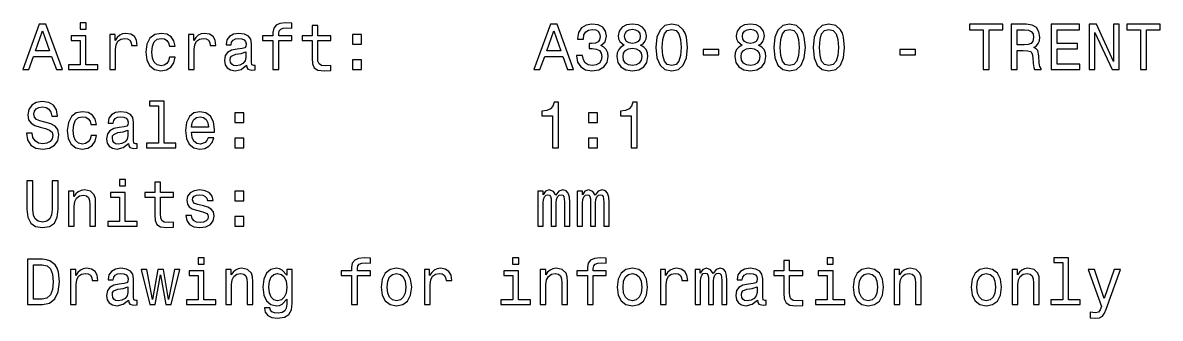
# Model space of a CAD drawing. Header units: metres. Extents: x -35769 to 135608, y -97159 to 12469.
# Drawn here: x -12610 to -3827, y -18511 to -16230 of the extents above; entities that cross this region are included whole.
import ezdxf

# ---------------------------------------------------------------- set-up
doc = ezdxf.new("R2010")
doc.units = ezdxf.units.M
doc.layers.get('0').update_dxf_attribs({"linetype": 'CONTINUOUS'})

msp = doc.modelspace()

# ---------------------------------------------------------------- linework, layer by layer
for points in [[(-12609.9, -16592.1), (-12563.5, -16592.1), (-12526.7, -16489.2), (-12387, -16489.2), (-12350.2, -16592.1), (-12302.8, -16592.1), (-12430.9, -16241.6), (-12482.3, -16241.6)], [(-12120.2, -16230), (-12167.1, -16230), (-12167.1, -16280.4), (-12120.2, -16280.4)], [(-10677.9, -16368.2), (-10677.9, -16592.1), (-10633.5, -16592.1), (-10633.5, -16368.2), (-10532.6, -16368.2), (-10532.6, -16330.3), (-10633.5, -16330.3), (-10633.5, -16313.7), (-10630, -16293.5), (-10618.4, -16279.9), (-10598.7, -16271.8), (-10570.5, -16268.8), (-10532.6, -16270.8), (-10532.6, -16232.5), (-10580.5, -16230), (-10623.9, -16234.5), (-10654.2, -16248.1), (-10672.3, -16271.8), (-10677.9, -16305.6), (-10677.9, -16330.3), (-10759.1, -16330.3), (-10759.1, -16368.2)], [(-8663.1, -16592.1), (-8616.7, -16592.1), (-8579.9, -16489.2), (-8440.2, -16489.2), (-8403.4, -16592.1), (-8356, -16592.1), (-8484.1, -16241.6), (-8535.5, -16241.6)], [(-8333.3, -16482.1), (-8333.3, -16485.7), (-8325.2, -16534.1), (-8301.5, -16570.4), (-8264.2, -16593.6), (-8214.8, -16602.2), (-8162.3, -16593.6), (-8123, -16571.4), (-8097.8, -16536.1), (-8088.7, -16490.7), (-8092.7, -16461), (-8103.8, -16436.7), (-8122, -16418.1), (-8146.2, -16404.5), (-8113.4, -16377.2), (-8101.8, -16333.9), (-8109.4, -16294.5), (-8131, -16264.8), (-8166.4, -16246.1), (-8214.8, -16239.6), (-8260.2, -16247.6), (-8295, -16269.8), (-8317.6, -16305.1), (-8325.2, -16352), (-8325.2, -16355.6), (-8280.3, -16355.6), (-8276.3, -16323.3), (-8263.2, -16300.1), (-8242, -16286), (-8212.2, -16280.9), (-8186, -16284.9), (-8166.9, -16295.5), (-8155.3, -16312.7), (-8150.7, -16335.9), (-8155.3, -16360.6), (-8167.4, -16377.2), (-8188.5, -16387.3), (-8217.3, -16390.3), (-8237, -16389.8), (-8237, -16429.7), (-8212.2, -16428.7), (-8180.5, -16433.2), (-8156.8, -16445.3), (-8142.6, -16465), (-8137.6, -16490.7), (-8143.2, -16520), (-8157.8, -16541.6), (-8181, -16555.3), (-8211.7, -16559.8), (-8243.5, -16554.8), (-8266.7, -16539.6), (-8281.3, -16515.4), (-8286.9, -16482.1)], [(-7965.1, -16403.5), (-7990.8, -16417.6), (-8008.5, -16437.3), (-8019.6, -16462), (-8023.1, -16491.7), (-8015.1, -16536.6), (-7991.9, -16571.4), (-7954, -16593.6), (-7902.6, -16602.2), (-7851.7, -16593.6), (-7813.8, -16571.4), (-7790.6, -16536.6), (-7782.1, -16491.7), (-7786.1, -16462), (-7796.7, -16437.3), (-7814.8, -16417.6), (-7840.1, -16403.5), (-7819.9, -16391.4), (-7805.8, -16374.7), (-7797.2, -16354.5), (-7794.2, -16329.8), (-7802.2, -16294), (-7823.4, -16265.3), (-7857.7, -16246.6), (-7902.6, -16239.6), (-7948, -16246.6), (-7982.3, -16265.3), (-8004, -16294), (-8011.5, -16329.8), (-8009, -16354.5), (-8000.4, -16374.7)], [(-7720.5, -16421.1), (-7713, -16500.3), (-7689.3, -16556.8), (-7651.4, -16591.1), (-7599, -16602.2), (-7547, -16591.1), (-7509.2, -16556.8), (-7486, -16500.3), (-7477.9, -16421.1), (-7486, -16342.4), (-7495.6, -16311.2), (-7509.2, -16285.5), (-7547, -16251.2), (-7599, -16239.6), (-7651.4, -16251.2), (-7689.3, -16286), (-7713, -16342.4)], [(-7054.3, -16403.5), (-7080, -16417.6), (-7097.7, -16437.3), (-7108.8, -16462), (-7112.3, -16491.7), (-7104.2, -16536.6), (-7081, -16571.4), (-7043.2, -16593.6), (-6991.8, -16602.2), (-6940.8, -16593.6), (-6903, -16571.4), (-6879.8, -16536.6), (-6871.3, -16491.7), (-6875.3, -16462), (-6885.9, -16437.3), (-6904, -16417.6), (-6929.2, -16403.5), (-6909.1, -16391.4), (-6895, -16374.7), (-6886.4, -16354.5), (-6883.4, -16329.8), (-6891.4, -16294), (-6912.6, -16265.3), (-6946.9, -16246.6), (-6991.8, -16239.6), (-7037.2, -16246.6), (-7071.5, -16265.3), (-7093.2, -16294), (-7100.7, -16329.8), (-7098.2, -16354.5), (-7089.6, -16374.7)], [(-6809.7, -16421.1), (-6802.2, -16500.3), (-6778.5, -16556.8), (-6740.6, -16591.1), (-6688.2, -16602.2), (-6636.2, -16591.1), (-6598.4, -16556.8), (-6575.2, -16500.3), (-6567.1, -16421.1), (-6575.2, -16342.4), (-6584.8, -16311.2), (-6598.4, -16285.5), (-6636.2, -16251.2), (-6688.2, -16239.6), (-6740.6, -16251.2), (-6778.5, -16286), (-6802.2, -16342.4)], [(-6506.1, -16421.1), (-6498.6, -16500.3), (-6474.9, -16556.8), (-6437, -16591.1), (-6384.6, -16602.2), (-6332.6, -16591.1), (-6294.8, -16556.8), (-6271.6, -16500.3), (-6263.5, -16421.1), (-6271.6, -16342.4), (-6281.2, -16311.2), (-6294.8, -16285.5), (-6332.6, -16251.2), (-6384.6, -16239.6), (-6437, -16251.2), (-6474.9, -16286), (-6498.6, -16342.4)], [(-5193.4, -16592.1), (-5147, -16592.1), (-5147, -16284.4), (-5041.1, -16284.4), (-5041.1, -16242.1), (-5299.8, -16242.1), (-5299.8, -16284.4), (-5193.4, -16284.4)], [(-4979, -16592.1), (-4932.1, -16592.1), (-4932.1, -16444.3), (-4884.2, -16444.3), (-4848.9, -16445.8), (-4826.7, -16452.9), (-4814.6, -16469.5), (-4809.6, -16499.3), (-4807.1, -16544.7), (-4804, -16574.4), (-4798, -16592.1), (-4745, -16592.1), (-4745, -16582.5), (-4756.6, -16568.4), (-4760.7, -16542.2), (-4764.2, -16485.7), (-4772.8, -16443.8), (-4784.4, -16430.7), (-4802.5, -16421.1), (-4782.3, -16408.5), (-4768.2, -16390.9), (-4759.1, -16368.7), (-4756.1, -16341.9), (-4763.2, -16299.6), (-4783.4, -16267.8), (-4816.6, -16248.6), (-4862, -16242.1), (-4979, -16242.1)], [(-4668.9, -16592.1), (-4447, -16592.1), (-4447, -16549.7), (-4622.5, -16549.7), (-4622.5, -16431.2), (-4466.1, -16431.2), (-4466.1, -16389.3), (-4622.5, -16389.3), (-4622.5, -16284.4), (-4451, -16284.4), (-4451, -16242.1), (-4668.9, -16242.1)], [(-4374.3, -16592.1), (-4332.5, -16592.1), (-4332.5, -16305.1), (-4198.3, -16592.1), (-4144.4, -16592.1), (-4144.4, -16242.1), (-4186.7, -16242.1), (-4186.7, -16529), (-4319.4, -16242.1), (-4374.3, -16242.1)], [(-3979, -16592.1), (-3932.6, -16592.1), (-3932.6, -16284.4), (-3826.7, -16284.4), (-3826.7, -16242.1), (-4085.4, -16242.1), (-4085.4, -16284.4), (-3979, -16284.4)], [(-12510.6, -16446.3), (-12456.6, -16292), (-12402.7, -16446.3)], [(-12121.8, -16554.8), (-12121.8, -16330.3), (-12235.7, -16330.3), (-12235.7, -16368.2), (-12166.1, -16368.2), (-12166.1, -16554.8), (-12256.9, -16554.8), (-12256.9, -16592.1), (-12030, -16592.1), (-12030, -16554.8)], [(-11937.2, -16592.1), (-11892.8, -16592.1), (-11892.8, -16437.3), (-11888.3, -16399.9), (-11874.6, -16373.2), (-11852.4, -16357.1), (-11822.7, -16351.5), (-11800.5, -16355), (-11783.9, -16365.1), (-11773.8, -16382.3), (-11770.2, -16405.5), (-11725.4, -16405.5), (-11731.4, -16364.6), (-11748.1, -16335.4), (-11775.8, -16317.7), (-11813.6, -16311.7), (-11839.3, -16315.7), (-11861.5, -16325.8), (-11881.2, -16342.9), (-11896.8, -16366.1), (-11896.8, -16321.3), (-11937.2, -16321.3)], [(-11477.7, -16411), (-11433.9, -16411), (-11442.9, -16370.7), (-11464.6, -16338.9), (-11498.4, -16319.2), (-11542.3, -16311.7), (-11590.7, -16321.8), (-11627.5, -16350), (-11650.7, -16395.9), (-11658.8, -16457.4), (-11651.2, -16518.4), (-11628.5, -16563.8), (-11592.7, -16592.1), (-11543.8, -16601.7), (-11500.4, -16594.1), (-11466.6, -16572.9), (-11443.4, -16539.6), (-11433.4, -16495.2), (-11475.7, -16495.2), (-11483.3, -16523.5), (-11497.4, -16544.7), (-11517.6, -16557.8), (-11542.3, -16561.8), (-11573.1, -16555.3), (-11595.2, -16535.1), (-11608.9, -16502.3), (-11613.4, -16455.9), (-11608.9, -16410.5), (-11594.7, -16377.7), (-11572, -16357.6), (-11542.3, -16350.5), (-11516.1, -16355), (-11496.4, -16366.6), (-11483.3, -16385.8)], [(-11330, -16592.1), (-11285.6, -16592.1), (-11285.6, -16437.3), (-11281, -16399.9), (-11267.4, -16373.2), (-11245.2, -16357.1), (-11215.5, -16351.5), (-11193.3, -16355), (-11176.7, -16365.1), (-11166.6, -16382.3), (-11163, -16405.5), (-11118.2, -16405.5), (-11124.2, -16364.6), (-11140.8, -16335.4), (-11168.6, -16317.7), (-11206.4, -16311.7), (-11232.1, -16315.7), (-11254.3, -16325.8), (-11274, -16342.9), (-11289.6, -16366.1), (-11289.6, -16321.3), (-11330, -16321.3)], [(-10882.1, -16556.8), (-10882.1, -16558.3), (-10879.6, -16575.4), (-10872, -16587.5), (-10840.3, -16597.1), (-10815.6, -16593.1), (-10815.6, -16558.8), (-10826.1, -16560.3), (-10840.3, -16553.8), (-10842.8, -16533.6), (-10842.8, -16393.4), (-10848.8, -16357.6), (-10866.5, -16332.4), (-10897.3, -16317.2), (-10940.6, -16311.7), (-10983, -16317.7), (-11014.3, -16334.9), (-11033.9, -16361.6), (-11040.5, -16396.9), (-11040.5, -16399.9), (-11000.6, -16399.9), (-10997.1, -16378.8), (-10986, -16363.6), (-10967.9, -16354.5), (-10942.1, -16351), (-10917.4, -16353.5), (-10899.8, -16361.1), (-10889.2, -16374.2), (-10885.7, -16392.4), (-10887.7, -16413.5), (-10895.7, -16424.1), (-10915.9, -16429.2), (-10953.7, -16433.2), (-10997.1, -16442.3), (-11027.9, -16458.4), (-11046, -16483.6), (-11051.6, -16521), (-11046.5, -16554.3), (-11030.9, -16579), (-11005.7, -16594.6), (-10970.9, -16600.1), (-10924, -16589.6)], [(-10376.3, -16368.2), (-10376.3, -16503.8), (-10373.3, -16547.7), (-10359.1, -16578), (-10330.9, -16595.6), (-10283, -16601.7), (-10230.5, -16599.1), (-10230.5, -16560.8), (-10268.9, -16563.8), (-10303.7, -16559.8), (-10322.3, -16547.2), (-10330.4, -16526), (-10331.9, -16496.3), (-10331.9, -16368.2), (-10230.5, -16368.2), (-10230.5, -16330.3), (-10331.9, -16330.3), (-10331.9, -16251.2), (-10376.3, -16251.2), (-10376.3, -16330.3), (-10452.9, -16330.3), (-10452.9, -16368.2)], [(-10062.6, -16396.4), (-9993, -16396.4), (-9993, -16321.3), (-10062.6, -16321.3)], [(-8563.8, -16446.3), (-8509.8, -16292), (-8455.8, -16446.3)], [(-7963.6, -16333.9), (-7959.6, -16311.7), (-7947.5, -16294.5), (-7928.3, -16283.9), (-7902.6, -16279.9), (-7877.4, -16283.9), (-7858.2, -16294.5), (-7846.1, -16311.7), (-7841.6, -16333.9), (-7846.1, -16356.6), (-7858.2, -16374.2), (-7877.4, -16385.8), (-7902.6, -16389.3), (-7928.3, -16385.3), (-7947.5, -16374.2), (-7959.6, -16356.6)], [(-7672.1, -16421.1), (-7668.1, -16360.1), (-7655.5, -16316.2), (-7632.8, -16290.5), (-7599, -16281.4), (-7565.7, -16290.5), (-7543, -16316.2), (-7530.4, -16360.1), (-7526.4, -16421.1), (-7530.4, -16482.6), (-7543, -16526.5), (-7565.7, -16552.2), (-7599, -16560.8), (-7632.8, -16552.2), (-7655.5, -16526.5), (-7668.1, -16482.6)], [(-7052.8, -16333.9), (-7048.8, -16311.7), (-7036.7, -16294.5), (-7017.5, -16283.9), (-6991.8, -16279.9), (-6966.6, -16283.9), (-6947.4, -16294.5), (-6935.3, -16311.7), (-6930.8, -16333.9), (-6935.3, -16356.6), (-6947.4, -16374.2), (-6966.6, -16385.8), (-6991.8, -16389.3), (-7017.5, -16385.3), (-7036.7, -16374.2), (-7048.8, -16356.6)], [(-6761.3, -16421.1), (-6757.3, -16360.1), (-6744.7, -16316.2), (-6722, -16290.5), (-6688.2, -16281.4), (-6654.9, -16290.5), (-6632.2, -16316.2), (-6619.6, -16360.1), (-6615.6, -16421.1), (-6619.6, -16482.6), (-6632.2, -16526.5), (-6654.9, -16552.2), (-6688.2, -16560.8), (-6722, -16552.2), (-6744.7, -16526.5), (-6757.3, -16482.6)], [(-6457.7, -16421.1), (-6453.7, -16360.1), (-6441.1, -16316.2), (-6418.4, -16290.5), (-6384.6, -16281.4), (-6351.3, -16290.5), (-6328.6, -16316.2), (-6316, -16360.1), (-6312, -16421.1), (-6316, -16482.6), (-6328.6, -16526.5), (-6351.3, -16552.2), (-6384.6, -16560.8), (-6418.4, -16552.2), (-6441.1, -16526.5), (-6453.7, -16482.6)], [(-4875.1, -16284.9), (-4844.4, -16288), (-4822.7, -16297.6), (-4809.1, -16315.2), (-4804.5, -16342.9), (-4809.6, -16372.2), (-4823.2, -16389.8), (-4846.4, -16398.9), (-4878.2, -16401.4), (-4932.1, -16401.4), (-4932.1, -16284.9)], [(-10887.2, -16497.3), (-10893.2, -16523.5), (-10909.4, -16543.7), (-10933.6, -16556.8), (-10963.3, -16561.3), (-10982.5, -16558.8), (-10996.1, -16550.7), (-11004.7, -16536.6), (-11007.2, -16516.9), (-11005.2, -16499.3), (-10997.1, -16486.7), (-10964.8, -16472.6), (-10924, -16466.5), (-10887.2, -16454.4)], [(-7974.7, -16490.7), (-7970.2, -16464), (-7955.5, -16443.8), (-7932.8, -16430.7), (-7902.6, -16426.2), (-7872.8, -16430.7), (-7850.1, -16443.8), (-7835.5, -16464), (-7830.5, -16490.7), (-7835.5, -16519.5), (-7850.1, -16541.1), (-7872.8, -16555.3), (-7902.6, -16559.8), (-7932.8, -16555.3), (-7955.5, -16541.1), (-7970.2, -16519.5)], [(-7356.4, -16476.6), (-7234.4, -16476.6), (-7234.4, -16436.7), (-7356.4, -16436.7)], [(-7063.9, -16490.7), (-7059.4, -16464), (-7044.7, -16443.8), (-7022, -16430.7), (-6991.8, -16426.2), (-6962, -16430.7), (-6939.3, -16443.8), (-6924.7, -16464), (-6919.7, -16490.7), (-6924.7, -16519.5), (-6939.3, -16541.1), (-6962, -16555.3), (-6991.8, -16559.8), (-7022, -16555.3), (-7044.7, -16541.1), (-7059.4, -16519.5)], [(-5838.4, -16476.6), (-5716.3, -16476.6), (-5716.3, -16436.7), (-5838.4, -16436.7)], [(-10062.6, -16592.1), (-9993, -16592.1), (-9993, -16516.9), (-10062.6, -16516.9)], [(-12536.3, -17081.3), (-12582.2, -17081.3), (-12572.1, -17134.7), (-12546.9, -17174.1), (-12508.1, -17197.8), (-12455.6, -17206.3), (-12403.7, -17198.3), (-12364.8, -17176.1), (-12340.1, -17141.3), (-12331, -17095.4), (-12338.6, -17054), (-12359.8, -17027.3), (-12394.1, -17009.7), (-12440, -16996.5), (-12479.3, -16987), (-12505, -16975.9), (-12519.7, -16959.7), (-12524.2, -16934.5), (-12519.7, -16911.8), (-12506.6, -16894.7), (-12486.4, -16883.1), (-12458.6, -16879), (-12430.4, -16884.1), (-12408.2, -16897.7), (-12393.6, -16920.4), (-12386.5, -16951.2), (-12340.6, -16951.2), (-12340.6, -16950.1), (-12348.7, -16902.7), (-12372.4, -16867.4), (-12409.7, -16845.2), (-12460.2, -16837.7), (-12505.5, -16845.2), (-12540.8, -16866.4), (-12563.5, -16899.2), (-12571.6, -16941.6), (-12565.1, -16979.4), (-12545.9, -17005.1), (-12515.6, -17022.3), (-12474.3, -17035.4), (-12433.4, -17047), (-12402.7, -17058.1), (-12384, -17074.2), (-12377.4, -17100.4), (-12383.5, -17127.2), (-12399.1, -17147.3), (-12422.8, -17159.9), (-12453.6, -17164), (-12487.9, -17158.4), (-12514.1, -17142.3), (-12530.8, -17116.1)], [(-11562, -16872), (-11562, -17159.4), (-11653.2, -17159.4), (-11653.2, -17196.8), (-11426.8, -17196.8), (-11426.8, -17159.4), (-11517.6, -17159.4), (-11517.6, -16834.7), (-11631.6, -16834.7), (-11631.6, -16872)], [(-8518.9, -17196.8), (-8473, -17196.8), (-8473, -16844.2), (-8507.3, -16844.2), (-8516.4, -16875), (-8534.5, -16895.7), (-8562.2, -16907.8), (-8600.6, -16911.8), (-8600.6, -16947.6), (-8518.9, -16947.6)], [(-7911.7, -17196.8), (-7865.8, -17196.8), (-7865.8, -16844.2), (-7900.1, -16844.2), (-7909.1, -16875), (-7927.3, -16895.7), (-7955, -16907.8), (-7993.4, -16911.8), (-7993.4, -16947.6), (-7911.7, -16947.6)], [(-12084.9, -17015.7), (-12041.1, -17015.7), (-12050.1, -16975.4), (-12071.8, -16943.6), (-12105.6, -16923.9), (-12149.5, -16916.4), (-12197.9, -16926.4), (-12234.7, -16954.7), (-12257.9, -17000.6), (-12266, -17062.1), (-12258.4, -17123.1), (-12235.7, -17168.5), (-12199.9, -17196.8), (-12151, -17206.3), (-12107.6, -17198.8), (-12073.8, -17177.6), (-12050.6, -17144.3), (-12040.6, -17099.9), (-12082.9, -17099.9), (-12090.5, -17128.2), (-12104.6, -17149.4), (-12124.8, -17162.5), (-12149.5, -17166.5), (-12180.3, -17159.9), (-12202.4, -17139.8), (-12216.1, -17107), (-12220.6, -17060.6), (-12216.1, -17015.2), (-12201.9, -16982.4), (-12179.2, -16962.3), (-12149.5, -16955.2), (-12123.3, -16959.7), (-12103.6, -16971.3), (-12090.5, -16990.5)], [(-11792.9, -17161.5), (-11792.9, -17163), (-11790.4, -17180.1), (-11782.8, -17192.2), (-11751.1, -17201.8), (-11726.4, -17197.8), (-11726.4, -17163.5), (-11737, -17165), (-11751.1, -17158.4), (-11753.6, -17138.3), (-11753.6, -16998.1), (-11759.7, -16962.3), (-11777.3, -16937), (-11808.1, -16921.9), (-11851.4, -16916.4), (-11893.8, -16922.4), (-11925.1, -16939.6), (-11944.7, -16966.3), (-11951.3, -17001.6), (-11951.3, -17004.6), (-11911.5, -17004.6), (-11907.9, -16983.4), (-11896.8, -16968.3), (-11878.7, -16959.2), (-11852.9, -16955.7), (-11828.2, -16958.2), (-11810.6, -16965.8), (-11800, -16978.9), (-11796.5, -16997.1), (-11798.5, -17018.2), (-11806.6, -17028.8), (-11826.7, -17033.9), (-11864.6, -17037.9), (-11907.9, -17047), (-11938.7, -17063.1), (-11956.8, -17088.3), (-11962.4, -17125.7), (-11957.3, -17158.9), (-11941.7, -17183.7), (-11916.5, -17199.3), (-11881.7, -17204.8), (-11834.8, -17194.2)], [(-11307.8, -17074.2), (-11130.3, -17074.2), (-11129.8, -17053.5), (-11137.8, -16995.5), (-11160, -16952.2), (-11195.3, -16925.9), (-11242.2, -16916.4), (-11288.1, -16926.4), (-11323.4, -16954.7), (-11346.1, -17000.6), (-11354.2, -17061.1), (-11346.6, -17123.1), (-11323.9, -17168.5), (-11289.1, -17196.8), (-11243.7, -17206.3), (-11204.4, -17199.8), (-11172.1, -17182.6), (-11148.4, -17155.4), (-11134.8, -17119.1), (-11178.7, -17119.1), (-11187.8, -17139.3), (-11200.9, -17154.4), (-11238.2, -17166.5), (-11266.9, -17161), (-11288.6, -17143.3), (-11302.7, -17114.6), (-11307.8, -17075.7)], [(-10973.4, -17001.1), (-10903.8, -17001.1), (-10903.8, -16925.9), (-10973.4, -16925.9)], [(-8241, -17001.1), (-8171.4, -17001.1), (-8171.4, -16925.9), (-8241, -16925.9)], [(-11307.8, -17036.9), (-11302.2, -17002.1), (-11288.6, -16976.4), (-11267.9, -16960.7), (-11240.7, -16955.2), (-11214, -16960.7), (-11193.3, -16976.4), (-11180.7, -17002.1), (-11176.1, -17036.9)], [(-11798, -17101.9), (-11804, -17128.2), (-11820.2, -17148.3), (-11844.4, -17161.5), (-11874.1, -17166), (-11893.3, -17163.5), (-11906.9, -17155.4), (-11915.5, -17141.3), (-11918, -17121.6), (-11916, -17104), (-11907.9, -17091.4), (-11875.6, -17077.2), (-11834.8, -17071.2), (-11798, -17059.1)], [(-10973.4, -17196.8), (-10903.8, -17196.8), (-10903.8, -17121.6), (-10973.4, -17121.6)], [(-8241, -17196.8), (-8171.4, -17196.8), (-8171.4, -17121.6), (-8241, -17121.6)], [(-12577.2, -17668.3), (-12570.1, -17731.3), (-12547.9, -17776.2), (-12510.6, -17801.9), (-12456.6, -17811), (-12403.2, -17801.9), (-12365.8, -17776.2), (-12343.7, -17731.8), (-12336.1, -17668.3), (-12336.1, -17451.4), (-12383, -17451.4), (-12383, -17670.8), (-12387.5, -17713.7), (-12401.1, -17744.5), (-12424.3, -17762.6), (-12456.6, -17768.7), (-12489.9, -17762.6), (-12513.1, -17744.5), (-12526.7, -17714.2), (-12530.8, -17670.8), (-12530.8, -17451.4), (-12577.2, -17451.4)], [(-11816.6, -17439.3), (-11863.5, -17439.3), (-11863.5, -17489.8), (-11816.6, -17489.8)], [(-11590.7, -17577.5), (-11590.7, -17713.2), (-11587.7, -17757.1), (-11573.6, -17787.3), (-11545.3, -17805), (-11497.4, -17811), (-11445, -17808.5), (-11445, -17770.2), (-11483.3, -17773.2), (-11518.1, -17769.2), (-11536.7, -17756.6), (-11544.8, -17735.4), (-11546.3, -17705.6), (-11546.3, -17577.5), (-11445, -17577.5), (-11445, -17539.7), (-11546.3, -17539.7), (-11546.3, -17460.5), (-11590.7, -17460.5), (-11590.7, -17539.7), (-11667.4, -17539.7), (-11667.4, -17577.5)], [(-12257.4, -17801.4), (-12213, -17801.4), (-12213, -17645.1), (-12208.5, -17609.3), (-12193.9, -17583.1), (-12171.2, -17566.9), (-12140.9, -17560.9), (-12116.7, -17565.9), (-12101.6, -17579.5), (-12094, -17602.2), (-12091.5, -17632.5), (-12091.5, -17801.4), (-12047.1, -17801.4), (-12047.1, -17623.4), (-12049.1, -17587.6), (-12058.2, -17557.9), (-12088, -17530.6), (-12134.4, -17521), (-12160.1, -17524.6), (-12181.8, -17534.2), (-12200.4, -17550.3), (-12215.1, -17572), (-12215.1, -17530.6), (-12257.4, -17530.6)], [(-11818.2, -17764.1), (-11818.2, -17539.7), (-11932.1, -17539.7), (-11932.1, -17577.5), (-11862.5, -17577.5), (-11862.5, -17764.1), (-11953.3, -17764.1), (-11953.3, -17801.4), (-11726.4, -17801.4), (-11726.4, -17764.1)], [(-11214, -17643.6), (-11256.8, -17633.5), (-11288.6, -17621.9), (-11299.2, -17598.2), (-11296.2, -17581.6), (-11285.6, -17569.5), (-11268.4, -17561.9), (-11243.7, -17558.9), (-11220, -17561.9), (-11201.4, -17571), (-11189.3, -17584.6), (-11184.2, -17602.7), (-11140.8, -17602.7), (-11140.8, -17601.7), (-11148.4, -17569), (-11169.1, -17543.2), (-11201.4, -17527.1), (-11243.7, -17521), (-11286.6, -17527.1), (-11317.9, -17543.7), (-11337.5, -17568.4), (-11343.6, -17599.7), (-11339, -17630), (-11324.9, -17651.2), (-11301.7, -17666.3), (-11267.9, -17676.9), (-11218.5, -17689), (-11188.3, -17701.6), (-11180.2, -17711.7), (-11177.2, -17726.8), (-11181.7, -17745.5), (-11193.8, -17759.6), (-11213.5, -17768.7), (-11239.7, -17771.7), (-11267.4, -17768.7), (-11287.6, -17758.1), (-11301.2, -17740.9), (-11306.8, -17717.2), (-11349.6, -17717.2), (-11342.6, -17757.6), (-11321.9, -17786.8), (-11289.1, -17804.5), (-11243.7, -17811), (-11196.3, -17804.5), (-11161.5, -17786.8), (-11140.3, -17758.6), (-11132.8, -17721.8), (-11138.3, -17690), (-11154, -17668.3), (-11179.7, -17654.2)], [(-10973.4, -17605.8), (-10903.8, -17605.8), (-10903.8, -17530.6), (-10973.4, -17530.6)], [(-8631.8, -17801.4), (-8591, -17801.4), (-8591, -17620.4), (-8588.5, -17593.2), (-8580.9, -17573.5), (-8569.3, -17561.9), (-8554.2, -17557.4), (-8542.1, -17561.4), (-8534, -17571.5), (-8530, -17588.6), (-8528.5, -17611.3), (-8528.5, -17801.4), (-8490.1, -17801.4), (-8490.1, -17620.4), (-8487.6, -17593.7), (-8480, -17574), (-8467.9, -17561.9), (-8452.8, -17557.4), (-8440.7, -17561.4), (-8432.6, -17571.5), (-8427.6, -17611.3), (-8427.6, -17801.4), (-8386.7, -17801.4), (-8386.7, -17614.3), (-8389.3, -17575.5), (-8397.3, -17545.8), (-8413.5, -17527.6), (-8439.7, -17521), (-8470.5, -17531.1), (-8494.2, -17560.4), (-8512.8, -17531.6), (-8544.1, -17521), (-8572.8, -17531.1), (-8592.5, -17559.4), (-8592.5, -17530.6), (-8631.8, -17530.6)], [(-8328.2, -17801.4), (-8287.4, -17801.4), (-8287.4, -17620.4), (-8284.9, -17593.2), (-8277.3, -17573.5), (-8265.7, -17561.9), (-8250.6, -17557.4), (-8238.5, -17561.4), (-8230.4, -17571.5), (-8226.4, -17588.6), (-8224.9, -17611.3), (-8224.9, -17801.4), (-8186.5, -17801.4), (-8186.5, -17620.4), (-8184, -17593.7), (-8176.4, -17574), (-8164.3, -17561.9), (-8149.2, -17557.4), (-8137.1, -17561.4), (-8129, -17571.5), (-8124, -17611.3), (-8124, -17801.4), (-8083.1, -17801.4), (-8083.1, -17614.3), (-8085.7, -17575.5), (-8093.7, -17545.8), (-8109.9, -17527.6), (-8136.1, -17521), (-8166.9, -17531.1), (-8190.6, -17560.4), (-8209.2, -17531.6), (-8240.5, -17521), (-8269.2, -17531.1), (-8288.9, -17559.4), (-8288.9, -17530.6), (-8328.2, -17530.6)], [(-10973.4, -17801.4), (-10903.8, -17801.4), (-10903.8, -17726.3), (-10973.4, -17726.3)], [(-12457.1, -18056.1), (-12573.6, -18056.1), (-12573.6, -18406.1), (-12457.1, -18406.1), (-12402.2, -18395), (-12361.3, -18361.2), (-12336.1, -18306.3), (-12327, -18231.1), (-12335.1, -18154.5), (-12345.2, -18124.2), (-12359.3, -18100), (-12400.1, -18067.2), (-12426.9, -18059.2)], [(-11209.4, -18044), (-11256.3, -18044), (-11256.3, -18094.5), (-11209.4, -18094.5)], [(-10070.7, -18182.2), (-10070.7, -18406.1), (-10026.3, -18406.1), (-10026.3, -18182.2), (-9925.4, -18182.2), (-9925.4, -18144.4), (-10026.3, -18144.4), (-10026.3, -18127.7), (-10022.8, -18107.6), (-10011.2, -18094), (-9991.5, -18085.9), (-9963.3, -18082.9), (-9925.4, -18084.9), (-9925.4, -18046.5), (-9973.3, -18044), (-10016.7, -18048.6), (-10047, -18062.2), (-10065.1, -18085.9), (-10070.7, -18119.7), (-10070.7, -18144.4), (-10151.9, -18144.4), (-10151.9, -18182.2)], [(-8780.6, -18044), (-8827.5, -18044), (-8827.5, -18094.5), (-8780.6, -18094.5)], [(-8249.1, -18182.2), (-8249.1, -18406.1), (-8204.7, -18406.1), (-8204.7, -18182.2), (-8103.8, -18182.2), (-8103.8, -18144.4), (-8204.7, -18144.4), (-8204.7, -18127.7), (-8201.1, -18107.6), (-8189.6, -18094), (-8169.9, -18085.9), (-8141.6, -18082.9), (-8103.8, -18084.9), (-8103.8, -18046.5), (-8151.7, -18044), (-8195.1, -18048.6), (-8225.4, -18062.2), (-8243.5, -18085.9), (-8249.1, -18119.7), (-8249.1, -18144.4), (-8330.3, -18144.4), (-8330.3, -18182.2)], [(-6733.1, -18182.2), (-6733.1, -18317.9), (-6730, -18361.7), (-6715.9, -18392), (-6687.7, -18409.7), (-6639.8, -18415.7), (-6587.3, -18413.2), (-6587.3, -18374.9), (-6625.6, -18377.9), (-6660.4, -18373.9), (-6679.1, -18361.2), (-6687.2, -18340.1), (-6688.7, -18310.3), (-6688.7, -18182.2), (-6587.3, -18182.2), (-6587.3, -18144.4), (-6688.7, -18144.4), (-6688.7, -18065.2), (-6733.1, -18065.2), (-6733.1, -18144.4), (-6809.7, -18144.4), (-6809.7, -18182.2)], [(-6351.8, -18044), (-6398.7, -18044), (-6398.7, -18094.5), (-6351.8, -18094.5)], [(-4579.1, -18081.3), (-4579.1, -18368.8), (-4670.4, -18368.8), (-4670.4, -18406.1), (-4443.9, -18406.1), (-4443.9, -18368.8), (-4534.7, -18368.8), (-4534.7, -18044), (-4648.7, -18044), (-4648.7, -18081.3)], [(-12460.7, -18098), (-12422.3, -18105.6), (-12396.1, -18128.8), (-12380.5, -18170.1), (-12375.4, -18231.1), (-12381, -18290.1), (-12396.6, -18331.5), (-12423.3, -18356.2), (-12460.7, -18364.3), (-12526.7, -18364.3), (-12526.7, -18098)], [(-12240.8, -18406.1), (-12196.4, -18406.1), (-12196.4, -18251.3), (-12191.9, -18214), (-12178.2, -18187.3), (-12156, -18171.1), (-12126.3, -18165.6), (-12104.1, -18169.1), (-12087.5, -18179.2), (-12077.4, -18196.3), (-12073.8, -18219.5), (-12029, -18219.5), (-12035, -18178.7), (-12051.7, -18149.4), (-12079.4, -18131.8), (-12117.2, -18125.7), (-12142.9, -18129.8), (-12165.1, -18139.8), (-12184.8, -18157), (-12200.4, -18180.2), (-12200.4, -18135.3), (-12240.8, -18135.3)], [(-11792.9, -18370.8), (-11792.9, -18372.3), (-11790.4, -18389.5), (-11782.8, -18401.6), (-11751.1, -18411.2), (-11726.4, -18407.1), (-11726.4, -18372.8), (-11737, -18374.4), (-11751.1, -18367.8), (-11753.6, -18347.6), (-11753.6, -18207.4), (-11759.7, -18171.6), (-11777.3, -18146.4), (-11808.1, -18131.3), (-11851.4, -18125.7), (-11893.8, -18131.8), (-11925.1, -18148.9), (-11944.7, -18175.7), (-11951.3, -18211), (-11951.3, -18214), (-11911.5, -18214), (-11907.9, -18192.8), (-11896.8, -18177.7), (-11878.7, -18168.6), (-11852.9, -18165.1), (-11828.2, -18167.6), (-11810.6, -18175.1), (-11800, -18188.3), (-11796.5, -18206.4), (-11798.5, -18227.6), (-11806.6, -18238.2), (-11826.7, -18243.2), (-11864.6, -18247.3), (-11907.9, -18256.3), (-11938.7, -18272.5), (-11956.8, -18297.7), (-11962.4, -18335), (-11957.3, -18368.3), (-11941.7, -18393), (-11916.5, -18408.7), (-11881.7, -18414.2), (-11834.8, -18403.6)], [(-11586.2, -18406.1), (-11545.8, -18176.2), (-11505.5, -18406.1), (-11463.1, -18406.1), (-11396.5, -18135.3), (-11439.4, -18135.3), (-11484.3, -18365.3), (-11524.1, -18135.3), (-11568, -18135.3), (-11607.8, -18365.3), (-11652.7, -18135.3), (-11695.1, -18135.3), (-11628.5, -18406.1)], [(-11210.9, -18368.8), (-11210.9, -18144.4), (-11324.9, -18144.4), (-11324.9, -18182.2), (-11255.3, -18182.2), (-11255.3, -18368.8), (-11346.1, -18368.8), (-11346.1, -18406.1), (-11119.2, -18406.1), (-11119.2, -18368.8)], [(-11043, -18406.1), (-10998.6, -18406.1), (-10998.6, -18249.8), (-10994.1, -18214), (-10979.5, -18187.8), (-10956.8, -18171.6), (-10926.5, -18165.6), (-10902.3, -18170.6), (-10887.2, -18184.2), (-10879.6, -18206.9), (-10877.1, -18237.2), (-10877.1, -18406.1), (-10832.7, -18406.1), (-10832.7, -18228.1), (-10834.7, -18192.3), (-10843.8, -18162.5), (-10873.6, -18135.3), (-10920, -18125.7), (-10945.7, -18129.3), (-10967.4, -18138.8), (-10986, -18155), (-11000.6, -18176.7), (-11000.6, -18135.3), (-11043, -18135.3)], [(-10528.6, -18394), (-10528.6, -18135.3), (-10571, -18135.3), (-10571, -18179.2), (-10605.8, -18139.3), (-10626.9, -18129.3), (-10650.6, -18125.7), (-10693.5, -18135.8), (-10726.8, -18164.1), (-10748.5, -18209.4), (-10756, -18270.5), (-10748.5, -18332), (-10726.8, -18377.4), (-10693.5, -18406.1), (-10650.6, -18415.7), (-10626.4, -18412.2), (-10606.3, -18403.1), (-10571, -18364.8), (-10571, -18403.1), (-10575, -18433.4), (-10586.1, -18455), (-10607.3, -18467.7), (-10639, -18472.2), (-10666.8, -18469.2), (-10686.5, -18461.6), (-10698.1, -18448.5), (-10701.6, -18430.8), (-10744.4, -18430.8), (-10744.4, -18432.9), (-10737.9, -18465.1), (-10717.7, -18489.3), (-10685.4, -18505), (-10641.6, -18510.5), (-10589.1, -18503), (-10554.3, -18481.8), (-10534.7, -18445)], [(-10710.2, -18270.5), (-10705.6, -18225.6), (-10692, -18192.3), (-10670.8, -18172.6), (-10642.6, -18165.6), (-10612.8, -18172.6), (-10590.6, -18192.3), (-10577, -18225.6), (-10572, -18270.5), (-10577, -18316.4), (-10590.6, -18349.1), (-10612.8, -18369.3), (-10642.6, -18375.9), (-10670.8, -18369.3), (-10692, -18349.1), (-10705.6, -18315.9)], [(-9841.7, -18271), (-9833.6, -18332.5), (-9810.4, -18377.9), (-9773.6, -18406.1), (-9724.2, -18415.7), (-9675.3, -18406.1), (-9638.5, -18378.4), (-9615.3, -18333), (-9606.7, -18271), (-9615.3, -18209.4), (-9638.5, -18163.5), (-9675.3, -18135.8), (-9724.2, -18125.7), (-9773.6, -18135.8), (-9810.4, -18164.1), (-9833.6, -18209.4)], [(-9796.3, -18270.5), (-9791.8, -18225.1), (-9777.7, -18192.3), (-9755, -18172.1), (-9724.2, -18165.1), (-9693.9, -18172.1), (-9671.3, -18191.8), (-9657.1, -18225.1), (-9652.1, -18270.5), (-9657.1, -18316.4), (-9671.3, -18349.6), (-9693.9, -18369.8), (-9724.2, -18376.4), (-9755, -18369.8), (-9777.7, -18349.6), (-9791.8, -18316.4)], [(-9508.4, -18406.1), (-9464, -18406.1), (-9464, -18251.3), (-9459.4, -18214), (-9445.8, -18187.3), (-9423.6, -18171.1), (-9393.9, -18165.6), (-9371.7, -18169.1), (-9355, -18179.2), (-9345, -18196.3), (-9341.4, -18219.5), (-9296.5, -18219.5), (-9302.6, -18178.7), (-9319.2, -18149.4), (-9347, -18131.8), (-9384.8, -18125.7), (-9410.5, -18129.8), (-9432.7, -18139.8), (-9452.4, -18157), (-9468, -18180.2), (-9468, -18135.3), (-9508.4, -18135.3)], [(-8782.1, -18368.8), (-8782.1, -18144.4), (-8896.1, -18144.4), (-8896.1, -18182.2), (-8826.5, -18182.2), (-8826.5, -18368.8), (-8917.3, -18368.8), (-8917.3, -18406.1), (-8690.3, -18406.1), (-8690.3, -18368.8)], [(-8614.2, -18406.1), (-8569.8, -18406.1), (-8569.8, -18249.8), (-8565.3, -18214), (-8550.6, -18187.8), (-8527.9, -18171.6), (-8497.7, -18165.6), (-8473.5, -18170.6), (-8458.4, -18184.2), (-8450.8, -18206.9), (-8448.3, -18237.2), (-8448.3, -18406.1), (-8403.9, -18406.1), (-8403.9, -18228.1), (-8405.9, -18192.3), (-8415, -18162.5), (-8444.7, -18135.3), (-8491.1, -18125.7), (-8516.9, -18129.3), (-8538.5, -18138.8), (-8557.2, -18155), (-8571.8, -18176.7), (-8571.8, -18135.3), (-8614.2, -18135.3)], [(-8020.1, -18271), (-8012, -18332.5), (-7988.8, -18377.9), (-7952, -18406.1), (-7902.6, -18415.7), (-7853.7, -18406.1), (-7816.9, -18378.4), (-7793.7, -18333), (-7785.1, -18271), (-7793.7, -18209.4), (-7816.9, -18163.5), (-7853.7, -18135.8), (-7902.6, -18125.7), (-7952, -18135.8), (-7988.8, -18164.1), (-8012, -18209.4)], [(-7974.7, -18270.5), (-7970.2, -18225.1), (-7956.1, -18192.3), (-7933.4, -18172.1), (-7902.6, -18165.1), (-7872.3, -18172.1), (-7849.6, -18191.8), (-7835.5, -18225.1), (-7830.5, -18270.5), (-7835.5, -18316.4), (-7849.6, -18349.6), (-7872.3, -18369.8), (-7902.6, -18376.4), (-7933.4, -18369.8), (-7956.1, -18349.6), (-7970.2, -18316.4)], [(-7686.7, -18406.1), (-7642.4, -18406.1), (-7642.4, -18251.3), (-7637.8, -18214), (-7624.2, -18187.3), (-7602, -18171.1), (-7572.3, -18165.6), (-7550.1, -18169.1), (-7533.4, -18179.2), (-7523.3, -18196.3), (-7519.8, -18219.5), (-7474.9, -18219.5), (-7481, -18178.7), (-7497.6, -18149.4), (-7525.4, -18131.8), (-7563.2, -18125.7), (-7588.9, -18129.8), (-7611.1, -18139.8), (-7630.8, -18157), (-7646.4, -18180.2), (-7646.4, -18135.3), (-7686.7, -18135.3)], [(-7417.4, -18406.1), (-7376.6, -18406.1), (-7376.6, -18225.1), (-7374.1, -18197.8), (-7366.5, -18178.2), (-7354.9, -18166.6), (-7339.8, -18162), (-7327.7, -18166.1), (-7319.6, -18176.2), (-7315.6, -18193.3), (-7314, -18216), (-7314, -18406.1), (-7275.7, -18406.1), (-7275.7, -18225.1), (-7273.2, -18198.3), (-7265.6, -18178.7), (-7253.5, -18166.6), (-7238.4, -18162), (-7226.3, -18166.1), (-7218.2, -18176.2), (-7213.2, -18216), (-7213.2, -18406.1), (-7172.3, -18406.1), (-7172.3, -18219), (-7174.9, -18180.2), (-7182.9, -18150.4), (-7199.1, -18132.3), (-7225.3, -18125.7), (-7256, -18135.8), (-7279.8, -18165.1), (-7298.4, -18136.3), (-7329.7, -18125.7), (-7358.4, -18135.8), (-7378.1, -18164.1), (-7378.1, -18135.3), (-7417.4, -18135.3)], [(-6935.3, -18370.8), (-6935.3, -18372.3), (-6932.8, -18389.5), (-6925.2, -18401.6), (-6893.4, -18411.2), (-6868.7, -18407.1), (-6868.7, -18372.8), (-6879.3, -18374.4), (-6893.4, -18367.8), (-6896, -18347.6), (-6896, -18207.4), (-6902, -18171.6), (-6919.7, -18146.4), (-6950.4, -18131.3), (-6993.8, -18125.7), (-7036.2, -18131.8), (-7067.4, -18148.9), (-7087.1, -18175.7), (-7093.7, -18211), (-7093.7, -18214), (-7053.8, -18214), (-7050.3, -18192.8), (-7039.2, -18177.7), (-7021, -18168.6), (-6995.3, -18165.1), (-6970.6, -18167.6), (-6952.9, -18175.1), (-6942.4, -18188.3), (-6938.8, -18206.4), (-6940.8, -18227.6), (-6948.9, -18238.2), (-6969.1, -18243.2), (-7006.9, -18247.3), (-7050.3, -18256.3), (-7081, -18272.5), (-7099.2, -18297.7), (-7104.8, -18335), (-7099.7, -18368.3), (-7084.1, -18393), (-7058.9, -18408.7), (-7024.1, -18414.2), (-6977.2, -18403.6)], [(-6353.3, -18368.8), (-6353.3, -18144.4), (-6467.3, -18144.4), (-6467.3, -18182.2), (-6397.7, -18182.2), (-6397.7, -18368.8), (-6488.5, -18368.8), (-6488.5, -18406.1), (-6261.5, -18406.1), (-6261.5, -18368.8)], [(-6198.5, -18271), (-6190.4, -18332.5), (-6167.2, -18377.9), (-6130.4, -18406.1), (-6081, -18415.7), (-6032.1, -18406.1), (-5995.2, -18378.4), (-5972, -18333), (-5963.5, -18271), (-5972, -18209.4), (-5995.2, -18163.5), (-6032.1, -18135.8), (-6081, -18125.7), (-6130.4, -18135.8), (-6167.2, -18164.1), (-6190.4, -18209.4)], [(-6153.1, -18270.5), (-6148.6, -18225.1), (-6134.4, -18192.3), (-6111.7, -18172.1), (-6081, -18165.1), (-6050.7, -18172.1), (-6028, -18191.8), (-6013.9, -18225.1), (-6008.9, -18270.5), (-6013.9, -18316.4), (-6028, -18349.6), (-6050.7, -18369.8), (-6081, -18376.4), (-6111.7, -18369.8), (-6134.4, -18349.6), (-6148.6, -18316.4)], [(-5881.8, -18406.1), (-5837.4, -18406.1), (-5837.4, -18249.8), (-5832.8, -18214), (-5818.2, -18187.8), (-5795.5, -18171.6), (-5765.3, -18165.6), (-5741.1, -18170.6), (-5725.9, -18184.2), (-5718.4, -18206.9), (-5715.8, -18237.2), (-5715.8, -18406.1), (-5671.5, -18406.1), (-5671.5, -18228.1), (-5673.5, -18192.3), (-5682.6, -18162.5), (-5712.3, -18135.3), (-5758.7, -18125.7), (-5784.4, -18129.3), (-5806.1, -18138.8), (-5824.8, -18155), (-5839.4, -18176.7), (-5839.4, -18135.3), (-5881.8, -18135.3)], [(-5287.7, -18271), (-5279.6, -18332.5), (-5256.4, -18377.9), (-5219.6, -18406.1), (-5170.2, -18415.7), (-5121.2, -18406.1), (-5084.4, -18378.4), (-5061.2, -18333), (-5052.7, -18271), (-5061.2, -18209.4), (-5084.4, -18163.5), (-5121.2, -18135.8), (-5170.2, -18125.7), (-5219.6, -18135.8), (-5256.4, -18164.1), (-5279.6, -18209.4)], [(-5242.3, -18270.5), (-5237.7, -18225.1), (-5223.6, -18192.3), (-5200.9, -18172.1), (-5170.2, -18165.1), (-5139.9, -18172.1), (-5117.2, -18191.8), (-5103.1, -18225.1), (-5098.1, -18270.5), (-5103.1, -18316.4), (-5117.2, -18349.6), (-5139.9, -18369.8), (-5170.2, -18376.4), (-5200.9, -18369.8), (-5223.6, -18349.6), (-5237.7, -18316.4)], [(-4971, -18406.1), (-4926.6, -18406.1), (-4926.6, -18249.8), (-4922, -18214), (-4907.4, -18187.8), (-4884.7, -18171.6), (-4854.5, -18165.6), (-4830.3, -18170.6), (-4815.1, -18184.2), (-4807.6, -18206.9), (-4805, -18237.2), (-4805, -18406.1), (-4760.7, -18406.1), (-4760.7, -18228.1), (-4762.7, -18192.3), (-4771.8, -18162.5), (-4801.5, -18135.3), (-4847.9, -18125.7), (-4873.6, -18129.3), (-4895.3, -18138.8), (-4914, -18155), (-4928.6, -18176.7), (-4928.6, -18135.3), (-4971, -18135.3)], [(-4181.7, -18135.3), (-4259.4, -18358.2), (-4335.5, -18135.3), (-4383.9, -18135.3), (-4281, -18421.3), (-4290.1, -18446.5), (-4304.2, -18463.6), (-4327.9, -18469.2), (-4368.8, -18464.1), (-4368.8, -18507), (-4325.9, -18511), (-4295.2, -18507), (-4273.5, -18494.4), (-4257.8, -18472.7), (-4244.2, -18440.9), (-4134.3, -18135.3)], [(-11798, -18311.3), (-11804, -18337.5), (-11820.2, -18357.7), (-11844.4, -18370.8), (-11874.1, -18375.4), (-11893.3, -18372.8), (-11906.9, -18364.8), (-11915.5, -18350.7), (-11918, -18331), (-11916, -18313.3), (-11907.9, -18300.7), (-11875.6, -18286.6), (-11834.8, -18280.6), (-11798, -18268.4)], [(-6940.3, -18311.3), (-6946.4, -18337.5), (-6962.5, -18357.7), (-6986.7, -18370.8), (-7016.5, -18375.4), (-7035.7, -18372.8), (-7049.3, -18364.8), (-7057.8, -18350.7), (-7060.4, -18331), (-7058.4, -18313.3), (-7050.3, -18300.7), (-7018, -18286.6), (-6977.2, -18280.6), (-6940.3, -18268.4)]]:
    msp.add_lwpolyline(points, close=True)

doc.saveas('drawing.dxf')
